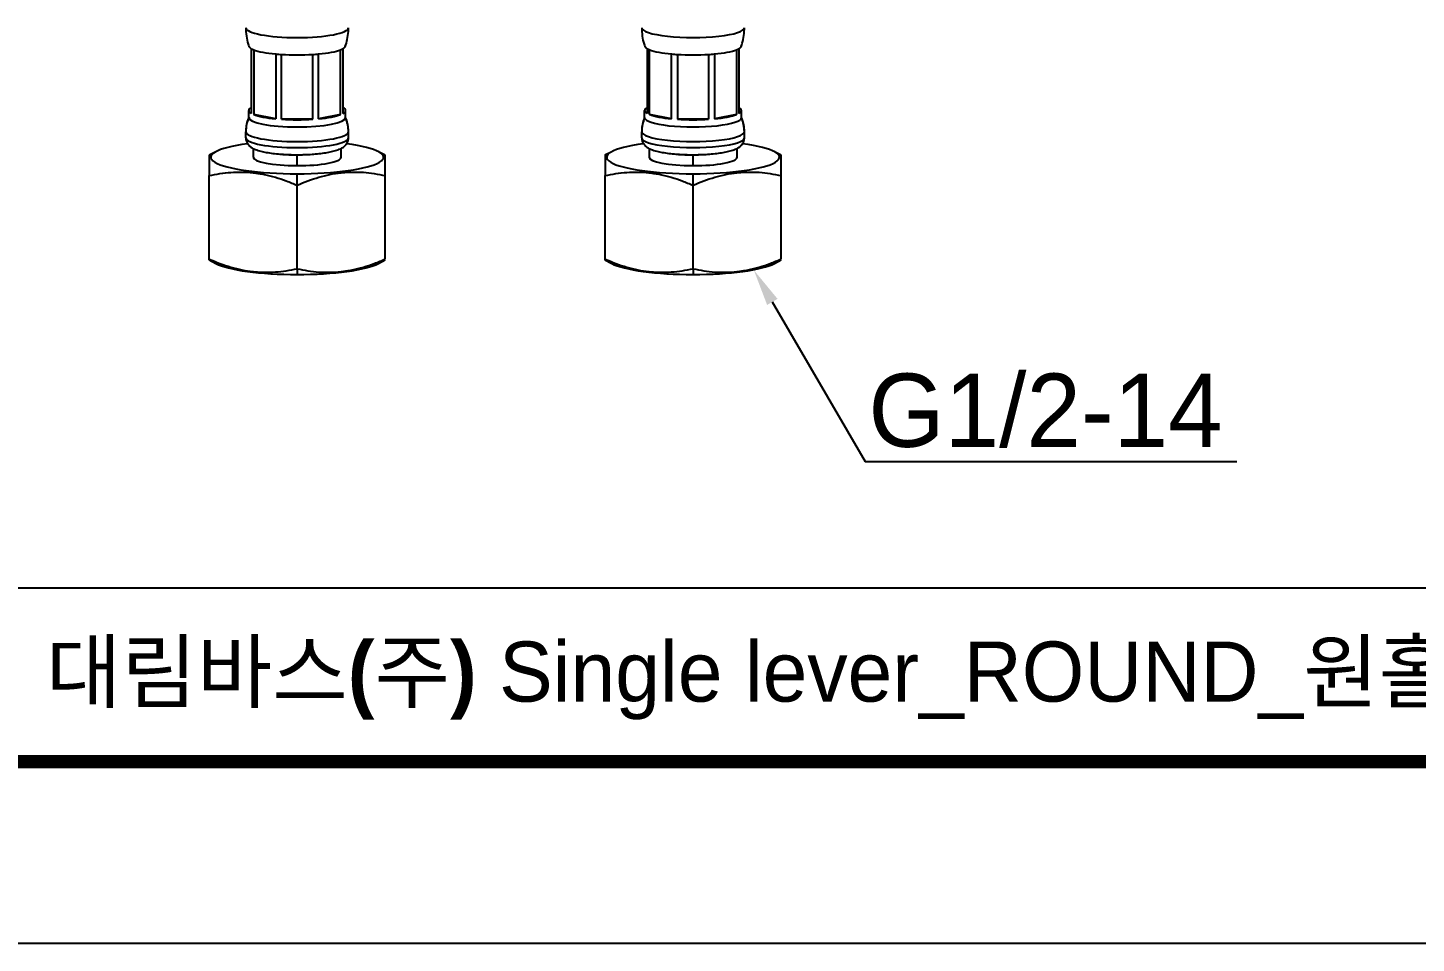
# Model space of a CAD drawing. Extents: x 0 to 790, y 0 to 579.
# Drawn here: x 152 to 341.4, y 0 to 124.9 of the extents above; entities that cross this region are included whole.
import ezdxf
from ezdxf import colors
from ezdxf.entities.mleader import LeaderData, LeaderLine
from ezdxf.math import Vec2, Vec3

# ---------------------------------------------------------------- set-up
doc = ezdxf.new("R2010")
doc.units = 0
doc.header["$LTSCALE"] = 10
doc.header["$MEASUREMENT"] = 0
doc.layers.get('0').update_dxf_attribs({"linetype": 'CONTINUOUS'})
doc.layers.add('1', color=7, linetype='CONTINUOUS')
doc.styles.add('Daelim Dimension', font='')
doc.styles.get('Daelim Dimension').set_extended_font_data('나눔고딕')

msp = doc.modelspace()

# ---------------------------------------------------------------- linework, layer by layer
at = {"color": 5, "lineweight": -3}
msp.add_line((12.7, 48.49), (648.72, 48.49), dxfattribs=at)
at = {"lineweight": -3, "ltscale": 0.5}
msp.add_lwpolyline([(0, 0), (789.88, 0), (789.88, 578.76), (0, 578.76)], close=True, dxfattribs=at)
at = {"color": 5, "linetype": 'ByBlock', "lineweight": -3, "const_width": 1.82}
msp.add_lwpolyline([(12.7, 24.78), (777.1, 24.78), (777.1, 565.32), (12.7, 565.32)], close=True, dxfattribs=at)
at = {"layer": '1', "color": 7, "linetype": 'Continuous', "lineweight": -3}
for p, q in [((182.5, 122.04), (182.5, 113.21)), ((182.83, 121.89), (182.83, 113.06)), ((185.83, 121.32), (185.83, 112.48)), ((186.63, 112.42), (186.63, 121.25)), ((190.87, 112.42), (190.87, 121.25)), ((191.67, 112.48), (191.67, 121.32)), ((194.66, 113.05), (194.66, 121.89)), ((195, 122.04), (195, 113.21)), ((236.5, 122.04), (236.5, 113.21)), ((236.83, 113.05), (236.83, 121.89)), ((239.82, 112.48), (239.82, 121.32)), ((240.63, 121.25), (240.63, 112.42)), ((244.87, 121.25), (244.87, 112.42)), ((245.66, 121.32), (245.66, 112.48)), ((248.67, 121.89), (248.67, 113.06)), ((249, 122.04), (249, 113.21)), ((182.15, 112.63), (182.15, 113.61)), ((185.83, 112.48), (182.83, 113.06)), ((190.87, 112.42), (186.63, 112.42)), ((194.66, 113.05), (191.67, 112.48)), ((195.35, 112.63), (195.35, 113.61)), ((236.15, 112.63), (236.15, 113.61)), ((239.82, 112.48), (236.83, 113.05)), ((244.87, 112.42), (240.63, 112.42)), ((248.67, 113.06), (245.66, 112.48)), ((249.35, 112.63), (249.35, 113.61)), ((181.75, 109.88), (181.75, 110.71)), ((195.75, 109.88), (195.75, 110.71)), ((235.75, 109.88), (235.75, 110.71)), ((249.75, 109.88), (249.75, 110.71)), ((177.66, 107.99), (176.74, 107.5)), ((182.75, 108.45), (182.75, 107.23)), ((194.75, 107.23), (194.75, 108.44)), ((200.75, 107.5), (199.84, 107.99)), ((231.66, 107.99), (230.74, 107.5)), ((236.75, 108.45), (236.75, 107.23)), ((248.75, 107.23), (248.75, 108.44)), ((254.75, 107.5), (253.84, 107.99)), ((188.75, 106.09), (188.75, 107.56)), ((242.75, 106.09), (242.75, 107.56)), ((176.75, 93.34), (176.75, 104.73)), ((188.75, 103.41), (188.75, 104.98)), ((200.75, 93.34), (200.75, 104.73)), ((230.75, 93.34), (230.75, 104.73)), ((242.75, 103.41), (242.75, 104.98)), ((254.75, 93.34), (254.75, 104.73)), ((188.75, 92.02), (188.75, 103.41)), ((242.75, 92.02), (242.75, 103.41)), ((176.74, 93.22), (177.66, 92.73)), ((199.84, 92.73), (200.75, 93.22)), ((230.74, 93.22), (231.66, 92.73)), ((253.84, 92.73), (254.75, 93.22)), ((188.75, 92.02), (188.75, 91.24)), ((242.75, 92.02), (242.75, 91.24))]:
    msp.add_line(p, q, dxfattribs=at)
for centre, major_axis, ratio, start_param, end_param in [((188.75, 124.9), (7, 0), 0.190809, 3.141593, 6.283185), ((242.75, 124.9), (-7, 0), 0.190809, 0, 3.141593), ((188.75, 122.45), (6.6, 0), 0.190809, 3.205995, 3.468719), ((188.75, 122.45), (6.6, 0), 0.190809, 3.468719, 3.598859), ((188.75, 122.45), (6.6, 0), 0.190809, 3.598859, 4.255122), ((188.75, 122.45), (6.6, 0), 0.190809, 4.255122, 4.385263), ((188.75, 122.45), (6.6, 0), 0.190809, 4.385263, 5.039515), ((188.75, 122.45), (6.6, 0), 0.190809, 5.039515, 5.17167), ((188.75, 122.45), (6.6, 0), 0.190809, 5.17167, 5.823905), ((188.75, 122.45), (6.6, 0), 0.190809, 5.823905, 5.956059), ((188.75, 122.45), (6.6, 0), 0.190809, 5.956059, 6.218971), ((242.75, 122.45), (6.6, 0), 0.190809, 3.205995, 3.468719), ((242.75, 122.45), (-6.6, 0), 0.190809, 0.327126, 0.459281), ((242.75, 122.45), (6.6, 0), 0.190809, 3.600873, 4.253108), ((242.75, 122.45), (-6.6, 0), 0.190809, 1.111516, 1.24367), ((242.75, 122.45), (6.6, 0), 0.190809, 4.385263, 5.039515), ((242.75, 122.45), (-6.6, 0), 0.190809, 1.897922, 2.028063), ((242.75, 122.45), (6.6, 0), 0.190809, 5.169655, 5.825919), ((242.75, 122.45), (-6.6, 0), 0.190809, 2.684326, 2.814467), ((242.75, 122.45), (6.6, 0), 0.190809, 5.956059, 6.218971), ((188.75, 113.61), (6.6, 0), 0.190809, 2.814467, 3.141593), ((188.75, 113.61), (6.6, 0), 0.190809, 0, 0.327126), ((242.75, 113.61), (6.6, 0), 0.190809, 2.814467, 3.141593), ((242.75, 113.61), (6.6, 0), 0.190809, 0, 0.327126), ((186.75, 110.71), (5, 0), 0.981627, 2.738877, 3.141593), ((188.75, 113.61), (6.6, 0), 0.190809, 3.141593, 3.468719), ((188.75, 112.63), (6.6, 0), 0.190809, 3.141593, 6.283185), ((188.75, 113.61), (6.6, 0), 0.190809, 3.598859, 4.255122), ((188.75, 113.61), (6.6, 0), 0.190809, 4.385263, 5.039515), ((188.75, 113.61), (6.6, 0), 0.190809, 5.17167, 5.823905), ((188.75, 113.61), (6.6, 0), 0.190809, 5.956059, 6.283185), ((190.75, 110.71), (-5, 0), 0.981627, 3.141593, 3.544308), ((240.75, 110.71), (5, 0), 0.981627, 2.738877, 3.141593), ((242.75, 113.61), (6.6, 0), 0.190809, 3.141593, 3.468719), ((242.75, 112.63), (-6.6, 0), 0.190809, 0, 3.141593), ((242.75, 113.61), (6.6, 0), 0.190809, 3.600873, 4.253108), ((242.75, 113.61), (6.6, 0), 0.190809, 4.385263, 5.039515), ((242.75, 113.61), (6.6, 0), 0.190809, 5.169655, 5.825919), ((242.75, 113.61), (6.6, 0), 0.190809, 5.956059, 6.283185), ((244.75, 110.71), (-5, 0), 0.981627, 3.141593, 3.544308), ((188.75, 110.71), (7, 0), 0.190809, 3.141593, 6.283185), ((188.75, 109.88), (7, 0), 0.190809, 3.141593, 6.283185), ((242.75, 110.71), (-7, 0), 0.190809, 0, 3.141593), ((242.75, 109.88), (-7, 0), 0.190809, 0, 3.141593), ((188.75, 107.23), (-11.78, 0), 0.190809, 5.326619, 7.853982), ((188.75, 107.23), (-11.78, 0), 0.190809, 1.570796, 4.101153), ((242.75, 107.23), (-11.78, 0), 0.190809, 5.326619, 7.853982), ((242.75, 107.23), (-11.78, 0), 0.190809, 1.570796, 4.101153), ((188.75, 107.23), (-6, 0), 0.190809, 0, 1.570796), ((188.75, 108.7), (-6, 0), 0.190809, 1.189731, 1.570796), ((188.75, 108.7), (-6, 0), 0.190809, 1.570796, 1.692828), ((188.75, 107.23), (-6, 0), 0.190809, 1.570796, 3.141593), ((242.75, 107.23), (-6, 0), 0.190809, 0, 1.570796), ((242.75, 108.7), (-6, 0), 0.190809, 1.189731, 1.570796), ((242.75, 108.7), (-6, 0), 0.190809, 1.570796, 1.692828), ((242.75, 107.23), (-6, 0), 0.190809, 1.570796, 3.141593), ((188.75, 93.49), (-11.78, 0), 0.190809, 0.343366, 1.570796), ((188.75, 93.49), (-11.78, 0), 0.190809, 1.570796, 2.798226), ((242.75, 93.49), (-11.78, 0), 0.190809, 0.343366, 1.570796), ((242.75, 93.49), (-11.78, 0), 0.190809, 1.570796, 2.798226)]:
    msp.add_ellipse(centre, major_axis=major_axis, ratio=ratio, start_param=start_param, end_param=end_param, dxfattribs=at)
for points, knots in [([(181.75, 124.9), (181.75, 124.52), (181.81, 123.77), (181.97, 122.91), (182.14, 122.46), (182.18, 122.35)], [0, 0, 0, 0, 0.434365, 0.872466, 1, 1, 1, 1]), ([(195.32, 122.35), (195.43, 122.66), (195.62, 123.33), (195.73, 124.19), (195.75, 124.73), (195.75, 124.9)], [0, 0, 0, 0, 0.376352, 0.808171, 1, 1, 1, 1]), ([(235.75, 124.9), (235.75, 124.52), (235.81, 123.77), (235.97, 122.91), (236.14, 122.46), (236.18, 122.35)], [0, 0, 0, 0, 0.434365, 0.872466, 1, 1, 1, 1]), ([(249.32, 122.35), (249.43, 122.66), (249.62, 123.33), (249.73, 124.19), (249.75, 124.73), (249.75, 124.9)], [0, 0, 0, 0, 0.376352, 0.808171, 1, 1, 1, 1]), ([(182.19, 112.74), (182.16, 112.68), (182, 112.36), (181.83, 111.72), (181.75, 111.09), (181.75, 110.75), (181.75, 110.71)], [0, 0, 0, 0, 0.094493, 0.516914, 0.942069, 1, 1, 1, 1]), ([(195.75, 110.71), (195.75, 111.01), (195.69, 111.6), (195.53, 112.25), (195.38, 112.59), (195.35, 112.65)], [0, 0, 0, 0, 0.449785, 0.895259, 1, 1, 1, 1]), ([(236.15, 112.66), (236.13, 112.63), (235.99, 112.33), (235.83, 111.72), (235.75, 111.09), (235.75, 110.75), (235.75, 110.71)], [0, 0, 0, 0, 0.053038, 0.494798, 0.939417, 1, 1, 1, 1]), ([(249.75, 110.71), (249.75, 111.01), (249.69, 111.6), (249.53, 112.25), (249.38, 112.59), (249.35, 112.65)], [0, 0, 0, 0, 0.449787, 0.895265, 1, 1, 1, 1]), ([(181.75, 109.88), (181.75, 109.71), (181.8, 109.41), (182.02, 109.01), (182.3, 108.72), (182.65, 108.48), (183.12, 108.25), (183.74, 108.06), (184.54, 107.89), (185.42, 107.76), (186.39, 107.66), (187.41, 107.6), (188.46, 107.57), (189.51, 107.58), (190.54, 107.62), (191.53, 107.7), (192.45, 107.81), (193.28, 107.95), (194.02, 108.14), (194.6, 108.35), (195.04, 108.59), (195.37, 108.88), (195.63, 109.25), (195.74, 109.61), (195.75, 109.83), (195.75, 109.88)], [0, 0, 0, 0, 0.030092, 0.058573, 0.08749, 0.120448, 0.163003, 0.222455, 0.274556, 0.329199, 0.382048, 0.43407, 0.48571, 0.537214, 0.588748, 0.640447, 0.692536, 0.745391, 0.799786, 0.857724, 0.898361, 0.930243, 0.96031, 0.989694, 1, 1, 1, 1]), ([(235.75, 109.88), (235.75, 109.71), (235.8, 109.41), (236.02, 109.01), (236.3, 108.72), (236.65, 108.48), (237.12, 108.25), (237.74, 108.06), (238.54, 107.89), (239.42, 107.76), (240.39, 107.66), (241.41, 107.6), (242.46, 107.57), (243.51, 107.58), (244.54, 107.62), (245.53, 107.7), (246.45, 107.81), (247.28, 107.95), (248.02, 108.14), (248.6, 108.35), (249.04, 108.59), (249.37, 108.88), (249.63, 109.25), (249.74, 109.61), (249.75, 109.83), (249.75, 109.88)], [0, 0, 0, 0, 0.030092, 0.058573, 0.08749, 0.120448, 0.163003, 0.222455, 0.274556, 0.329199, 0.382048, 0.43407, 0.48571, 0.537214, 0.588748, 0.640447, 0.692536, 0.745391, 0.799786, 0.857724, 0.898361, 0.930243, 0.96031, 0.989694, 1, 1, 1, 1]), ([(176.75, 107.5), (176.75, 107.5), (176.75, 107.5), (176.75, 107.47), (176.75, 107.43), (176.75, 107.31), (176.75, 107.22), (176.75, 107.08), (176.75, 107.05), (176.75, 107), (176.75, 106.99), (176.75, 106.95), (176.75, 106.87), (176.75, 106.78), (176.75, 106.54), (176.75, 106.36), (176.75, 105.95), (176.75, 105.73), (176.75, 105.25), (176.75, 105), (176.75, 104.73)], [0, 0, 0, 0, 0.071732, 0.071732, 0.226444, 0.226444, 0.381155, 0.381155, 0.419833, 0.419833, 0.439172, 0.439172, 0.45851, 0.535866, 0.535866, 0.690577, 0.690577, 0.845289, 0.845289, 1, 1, 1, 1]), ([(200.75, 104.73), (200.75, 105.27), (200.75, 105.75), (200.75, 106.35), (200.75, 106.53), (200.75, 106.85), (200.75, 106.99), (200.75, 107.13), (200.75, 107.16), (200.75, 107.19), (200.75, 107.21), (200.75, 107.23), (200.75, 107.29), (200.75, 107.33), (200.75, 107.43), (200.75, 107.47), (200.75, 107.5), (200.75, 107.5), (200.75, 107.5)], [0, 0, 0, 0, 0.310156, 0.310156, 0.465234, 0.465234, 0.620312, 0.620312, 0.659081, 0.659081, 0.678466, 0.678466, 0.697851, 0.77539, 0.77539, 0.930468, 0.930468, 1, 1, 1, 1]), ([(230.75, 107.5), (230.75, 107.5), (230.75, 107.5), (230.75, 107.47), (230.75, 107.43), (230.75, 107.31), (230.75, 107.22), (230.75, 107.08), (230.75, 107.05), (230.75, 107), (230.75, 106.99), (230.75, 106.95), (230.75, 106.87), (230.75, 106.78), (230.75, 106.54), (230.75, 106.36), (230.75, 105.95), (230.75, 105.73), (230.75, 105.25), (230.75, 105), (230.75, 104.73)], [0, 0, 0, 0, 0.071732, 0.071732, 0.226444, 0.226444, 0.381155, 0.381155, 0.419833, 0.419833, 0.439172, 0.439172, 0.45851, 0.535866, 0.535866, 0.690577, 0.690577, 0.845289, 0.845289, 1, 1, 1, 1]), ([(254.75, 104.73), (254.75, 105.27), (254.75, 105.75), (254.75, 106.35), (254.75, 106.53), (254.75, 106.85), (254.75, 106.99), (254.75, 107.13), (254.75, 107.16), (254.75, 107.19), (254.75, 107.21), (254.75, 107.23), (254.75, 107.29), (254.75, 107.33), (254.75, 107.43), (254.75, 107.47), (254.75, 107.5), (254.75, 107.5), (254.75, 107.5)], [0, 0, 0, 0, 0.310156, 0.310156, 0.465234, 0.465234, 0.620312, 0.620312, 0.659081, 0.659081, 0.678466, 0.678466, 0.697851, 0.77539, 0.77539, 0.930468, 0.930468, 1, 1, 1, 1]), ([(176.75, 104.73), (177.73, 104.94), (178.71, 105.1), (180.21, 105.21), (180.71, 105.22), (181.72, 105.21), (182.23, 105.18), (182.86, 105.11), (182.99, 105.09), (183.18, 105.07), (183.25, 105.06), (183.38, 105.04), (183.7, 104.99), (184.01, 104.93), (184.77, 104.78), (185.28, 104.65), (186.28, 104.36), (186.78, 104.19), (187.77, 103.82), (188.26, 103.62), (188.75, 103.41)], [0, 0, 0, 0, 0.25, 0.25, 0.375, 0.375, 0.5, 0.5, 0.53125, 0.53125, 0.546875, 0.546875, 0.5625, 0.625, 0.625, 0.75, 0.75, 0.875, 0.875, 1, 1, 1, 1]), ([(188.75, 103.41), (189.73, 103.84), (190.71, 104.21), (192.21, 104.65), (192.71, 104.78), (193.72, 104.98), (194.23, 105.06), (194.86, 105.13), (194.99, 105.15), (195.18, 105.16), (195.25, 105.17), (195.38, 105.18), (195.7, 105.2), (196.01, 105.21), (196.77, 105.22), (197.28, 105.21), (198.28, 105.14), (198.78, 105.08), (199.77, 104.93), (200.26, 104.84), (200.75, 104.73)], [0, 0, 0, 0, 0.25, 0.25, 0.375, 0.375, 0.5, 0.5, 0.53125, 0.53125, 0.546875, 0.546875, 0.5625, 0.625, 0.625, 0.75, 0.75, 0.875, 0.875, 1, 1, 1, 1]), ([(230.75, 104.73), (231.73, 104.94), (232.71, 105.1), (234.21, 105.21), (234.71, 105.22), (235.72, 105.21), (236.23, 105.18), (236.86, 105.11), (236.99, 105.09), (237.18, 105.07), (237.25, 105.06), (237.38, 105.04), (237.7, 104.99), (238.01, 104.93), (238.77, 104.78), (239.28, 104.65), (240.28, 104.36), (240.78, 104.19), (241.77, 103.82), (242.26, 103.62), (242.75, 103.41)], [0, 0, 0, 0, 0.25, 0.25, 0.375, 0.375, 0.5, 0.5, 0.53125, 0.53125, 0.546875, 0.546875, 0.5625, 0.625, 0.625, 0.75, 0.75, 0.875, 0.875, 1, 1, 1, 1]), ([(242.75, 103.41), (243.73, 103.84), (244.71, 104.21), (246.21, 104.65), (246.71, 104.78), (247.72, 104.98), (248.23, 105.06), (248.86, 105.13), (248.99, 105.15), (249.18, 105.16), (249.25, 105.17), (249.38, 105.18), (249.7, 105.2), (250.01, 105.21), (250.77, 105.22), (251.28, 105.21), (252.28, 105.14), (252.78, 105.08), (253.77, 104.93), (254.26, 104.84), (254.75, 104.73)], [0, 0, 0, 0, 0.25, 0.25, 0.375, 0.375, 0.5, 0.5, 0.53125, 0.53125, 0.546875, 0.546875, 0.5625, 0.625, 0.625, 0.75, 0.75, 0.875, 0.875, 1, 1, 1, 1]), ([(176.75, 93.22), (176.75, 93.22), (176.75, 93.22), (176.75, 93.25), (176.75, 93.29), (176.75, 93.35)], [0, 0, 0, 0, 0.355808, 0.355808, 1, 1, 1, 1]), ([(176.75, 93.35), (177.73, 92.92), (178.71, 92.54), (180.21, 92.1), (180.71, 91.98), (181.72, 91.77), (182.23, 91.69), (182.86, 91.62), (182.99, 91.61), (183.18, 91.59), (183.25, 91.58), (183.38, 91.58), (183.7, 91.55), (184.01, 91.54), (184.77, 91.53), (185.28, 91.54), (186.28, 91.62), (186.78, 91.67), (187.77, 91.82), (188.26, 91.92), (188.75, 92.02)], [0, 0, 0, 0, 0.25, 0.25, 0.375, 0.375, 0.5, 0.5, 0.53125, 0.53125, 0.546875, 0.546875, 0.5625, 0.625, 0.625, 0.75, 0.75, 0.875, 0.875, 1, 1, 1, 1]), ([(188.75, 92.02), (189.73, 91.81), (190.71, 91.65), (192.21, 91.54), (192.71, 91.53), (193.72, 91.54), (194.23, 91.57), (194.86, 91.64), (194.99, 91.66), (195.18, 91.69), (195.25, 91.69), (195.38, 91.71), (195.7, 91.76), (196.01, 91.82), (196.77, 91.98), (197.28, 92.1), (198.28, 92.4), (198.78, 92.56), (199.77, 92.93), (200.26, 93.13), (200.75, 93.35)], [0, 0, 0, 0, 0.25, 0.25, 0.375, 0.375, 0.5, 0.5, 0.53125, 0.53125, 0.546875, 0.546875, 0.5625, 0.625, 0.625, 0.75, 0.75, 0.875, 0.875, 1, 1, 1, 1]), ([(230.75, 93.22), (230.75, 93.22), (230.75, 93.22), (230.75, 93.25), (230.75, 93.29), (230.75, 93.35)], [0, 0, 0, 0, 0.355808, 0.355808, 1, 1, 1, 1]), ([(230.75, 93.35), (231.73, 92.92), (232.71, 92.54), (234.21, 92.1), (234.71, 91.98), (235.72, 91.77), (236.23, 91.69), (236.86, 91.62), (236.99, 91.61), (237.18, 91.59), (237.25, 91.58), (237.38, 91.58), (237.7, 91.55), (238.01, 91.54), (238.77, 91.53), (239.28, 91.54), (240.28, 91.62), (240.78, 91.67), (241.77, 91.82), (242.26, 91.92), (242.75, 92.02)], [0, 0, 0, 0, 0.25, 0.25, 0.375, 0.375, 0.5, 0.5, 0.53125, 0.53125, 0.546875, 0.546875, 0.5625, 0.625, 0.625, 0.75, 0.75, 0.875, 0.875, 1, 1, 1, 1]), ([(242.75, 92.02), (243.73, 91.81), (244.71, 91.65), (246.21, 91.54), (246.71, 91.53), (247.72, 91.54), (248.23, 91.57), (248.86, 91.64), (248.99, 91.66), (249.18, 91.69), (249.25, 91.69), (249.38, 91.71), (249.7, 91.76), (250.01, 91.82), (250.77, 91.98), (251.28, 92.1), (252.28, 92.4), (252.78, 92.56), (253.77, 92.93), (254.26, 93.13), (254.75, 93.35)], [0, 0, 0, 0, 0.25, 0.25, 0.375, 0.375, 0.5, 0.5, 0.53125, 0.53125, 0.546875, 0.546875, 0.5625, 0.625, 0.625, 0.75, 0.75, 0.875, 0.875, 1, 1, 1, 1])]:
    msp.add_open_spline(points, degree=3, knots=knots, dxfattribs=at)

# ---------------------------------------------------------------- texts
at = {"color": 2, "lineweight": -3, "insert": (154.51, 41.16), "char_height": 8.198, "width": 362.8925, "attachment_point": 1, "style": 'Daelim Dimension'}
msp.add_mtext('{\\fPretendard Variable SemiBold|b0|i0|c129|p2;대림바스(주)} Single lever_ROUND_원홀세면수전_PL L3410', dxfattribs=at)

# ---------------------------------------------------------------- leaders
at = {"lineweight": -3, "ltscale": 0.5}
ml = msp.add_multileader_mtext('Standard', dxfattribs=at)
ml.set_content('G1/2-14', color=256, style='Daelim Dimension')
ml.set_leader_properties(color=5)
ml.build(insert=Vec2(0, 0))
ml.multileader.update_dxf_attribs({"text_left_attachment_type": 6, "text_right_attachment_type": 6, "dogleg_length": 0.36, "arrow_head_size": 5})
ctx = ml.context
ctx.base_point, ctx.char_height, ctx.arrow_head_size, ctx.landing_gap_size, ctx.plane_origin = Vec3(266.58, 65.72), 10, 5, 0.09, Vec3(251.05, 91.82)
ctx.left_attachment, ctx.right_attachment = 6, 6
notes = []
notes.append((ctx, [(0, (1, 1, 0), (266.22, 65.72), (1, 0), 0.36, [(0, [(251.05, 91.82)], 0, [])])]))
ctx.mtext.insert, ctx.mtext.flow_direction = Vec3(266.67, 77.72), 5
for ctx, leaders in notes:
    for number, flags, end, landing, length, lines in leaders:
        leader = LeaderData()
        leader.index, (leader.has_last_leader_line, leader.has_dogleg_vector, leader.attachment_direction) = number, flags
        leader.last_leader_point, leader.dogleg_vector, leader.dogleg_length = Vec3(end), Vec3(landing), length
        for number, points, colour, breaks in lines:
            line = LeaderLine()
            line.index, line.vertices, line.color, line.breaks = number, Vec3.list(points), colors.encode_raw_color(colour), breaks
            leader.lines.append(line)
        ctx.leaders.append(leader)

doc.saveas('drawing.dxf')
